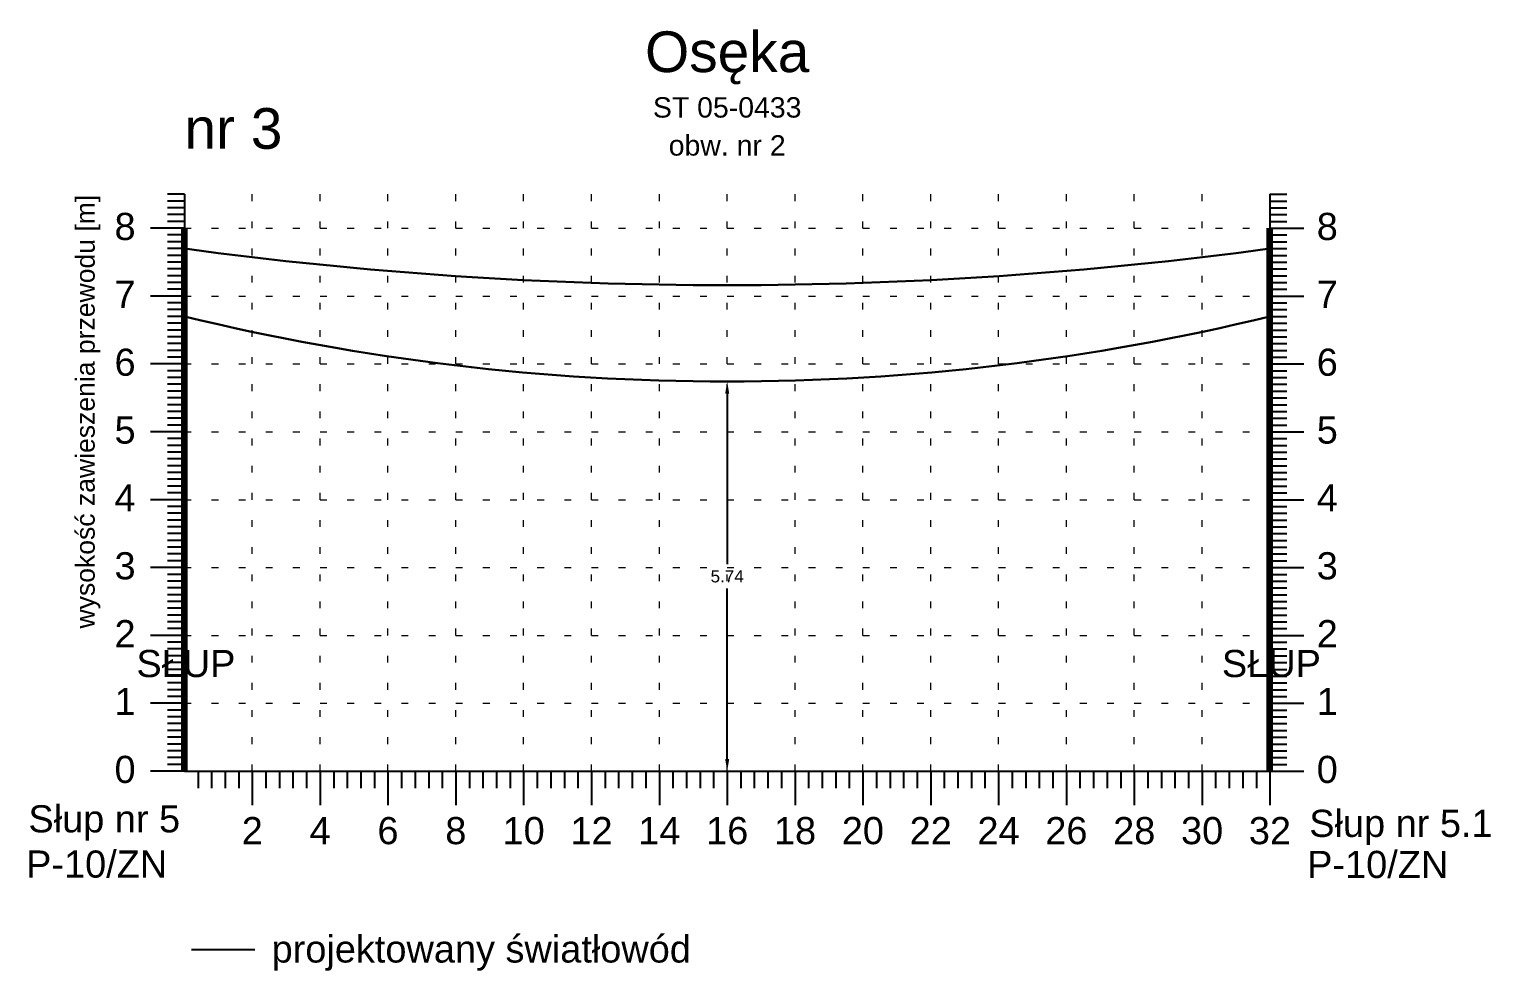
# Model space of a CAD drawing. Header units: inches. Extents: x -863 to 129, y 1307 to 1380.
# Drawn here: x -678.85 to -657.31, y 1349.09 to 1362.96 of the extents above; entities that cross this region are included whole.
import ezdxf
from ezdxf.enums import TextEntityAlignment as Align

# ---------------------------------------------------------------- set-up
doc = ezdxf.new("R2010")
doc.units = ezdxf.units.IN
doc.header["$MEASUREMENT"] = 0
doc.linetypes.add('ACAD_ISO07W100', pattern=[3, 0, -3])
doc.layers.add('_PRZEWIESZENIA_KONTROLA', color=1, linetype='Continuous', lineweight=25)
doc.layers.add('ramka', color=7, linetype='Continuous', plot=False)
doc.styles.get("Standard").update_dxf_attribs({"font": 'arial.ttf'})
doc.dimstyles.get("Standard").update_dxf_attribs({"dimtxt": 0.25, "dimasz": 0.18, "dimexe": 0.18, "dimexo": 0.0625, "dimgap": -0.09, "dimtad": 0, "dimtih": 1, "dimtoh": 1, "dimzin": 0, "dimdsep": 46, "dimtxsty": 'Standard', "dimcen": 0.09, "dimadec": 0, "dimazin": 0, "dimtfac": 1, "dimtofl": 0, "dimtmove": 0, "dimatfit": 3, "dimfxl": 1, "dimtolj": 1, "dimtzin": 0, "dimarcsym": 0})

# ---------------------------------------------------------------- blocks, each defined once
blk = doc.blocks.new('*D3')
at = {"color": 0, "lineweight": -2}
for p, q in [((-668.507, 1357.772), (-668.382, 1357.772)), ((-668.562, 1357.592), (-668.562, 1355.082)), ((-668.562, 1352.212), (-668.562, 1354.722)), ((-668.657, 1352.032), (-668.382, 1352.032))]:
    blk.add_line(p, q, dxfattribs=at)
at = {"color": 0}
for points in [[(-668.532, 1357.592), (-668.592, 1357.592), (-668.562, 1357.772)], [(-668.532, 1352.212), (-668.592, 1352.212), (-668.562, 1352.032)]]:
    blk.add_solid(points, dxfattribs=at)
at = {"layer": 'Defpoints', "color": 0}
for p in [(-668.57, 1357.772), (-668.72, 1352.032), (-668.562, 1352.032)]:
    blk.add_point(p, dxfattribs=at)
at = {"color": 0, "lineweight": 25, "insert": (-668.562, 1354.902), "char_height": 0.18, "attachment_point": 5}
blk.add_mtext('\\A1;5.74', dxfattribs=at)

msp = doc.modelspace()

# ---------------------------------------------------------------- linework, layer by layer
for p, q in [((-676.562, 1360.532), (-676.812, 1360.532)), ((-676.562, 1360.532), (-676.562, 1352.032)), ((-660.562, 1360.532), (-660.562, 1352.032)), ((-660.562, 1360.532), (-660.312, 1360.532)), ((-676.562, 1360.432), (-676.812, 1360.432)), ((-676.562, 1360.332), (-676.812, 1360.332)), ((-660.562, 1360.432), (-660.312, 1360.432)), ((-660.562, 1360.332), (-660.312, 1360.332)), ((-676.562, 1360.032), (-677.062, 1360.032)), ((-676.562, 1360.232), (-676.812, 1360.232)), ((-676.562, 1360.132), (-676.812, 1360.132)), ((-660.562, 1360.232), (-660.312, 1360.232)), ((-660.562, 1360.132), (-660.312, 1360.132)), ((-660.562, 1360.032), (-660.062, 1360.032)), ((-676.562, 1359.932), (-676.812, 1359.932)), ((-676.562, 1359.832), (-676.812, 1359.832)), ((-660.562, 1359.932), (-660.312, 1359.932)), ((-660.562, 1359.832), (-660.312, 1359.832)), ((-676.562, 1359.732), (-676.812, 1359.732)), ((-676.562, 1359.632), (-676.812, 1359.632)), ((-660.562, 1359.732), (-660.312, 1359.732)), ((-660.562, 1359.632), (-660.312, 1359.632)), ((-676.562, 1359.532), (-676.812, 1359.532)), ((-676.562, 1359.432), (-676.812, 1359.432)), ((-660.562, 1359.532), (-660.312, 1359.532)), ((-660.562, 1359.432), (-660.312, 1359.432)), ((-676.562, 1359.332), (-676.812, 1359.332)), ((-676.562, 1359.232), (-676.812, 1359.232)), ((-660.562, 1359.332), (-660.312, 1359.332)), ((-660.562, 1359.232), (-660.312, 1359.232)), ((-676.562, 1359.032), (-677.062, 1359.032)), ((-676.562, 1359.132), (-676.812, 1359.132)), ((-660.562, 1359.132), (-660.312, 1359.132)), ((-660.562, 1359.032), (-660.062, 1359.032)), ((-676.562, 1358.932), (-676.812, 1358.932)), ((-676.562, 1358.832), (-676.812, 1358.832)), ((-676.562, 1358.732), (-676.812, 1358.732)), ((-660.562, 1358.932), (-660.312, 1358.932)), ((-660.562, 1358.832), (-660.312, 1358.832)), ((-660.562, 1358.732), (-660.312, 1358.732)), ((-676.562, 1358.632), (-676.812, 1358.632)), ((-676.562, 1358.532), (-676.812, 1358.532)), ((-660.562, 1358.632), (-660.312, 1358.632)), ((-660.562, 1358.532), (-660.312, 1358.532)), ((-676.562, 1358.432), (-676.812, 1358.432)), ((-676.562, 1358.332), (-676.812, 1358.332)), ((-660.562, 1358.432), (-660.312, 1358.432)), ((-660.562, 1358.332), (-660.312, 1358.332)), ((-676.562, 1358.232), (-676.812, 1358.232)), ((-676.562, 1358.132), (-676.812, 1358.132)), ((-660.562, 1358.232), (-660.312, 1358.232)), ((-660.562, 1358.132), (-660.312, 1358.132)), ((-676.562, 1358.032), (-677.062, 1358.032)), ((-676.562, 1357.932), (-676.812, 1357.932)), ((-660.562, 1358.032), (-660.062, 1358.032)), ((-660.562, 1357.932), (-660.312, 1357.932)), ((-676.562, 1357.832), (-676.812, 1357.832)), ((-676.562, 1357.732), (-676.812, 1357.732)), ((-660.562, 1357.832), (-660.312, 1357.832)), ((-660.562, 1357.732), (-660.312, 1357.732)), ((-676.562, 1357.632), (-676.812, 1357.632)), ((-676.562, 1357.532), (-676.812, 1357.532)), ((-660.562, 1357.632), (-660.312, 1357.632)), ((-660.562, 1357.532), (-660.312, 1357.532)), ((-676.562, 1357.432), (-676.812, 1357.432)), ((-676.562, 1357.332), (-676.812, 1357.332)), ((-676.562, 1357.232), (-676.812, 1357.232)), ((-660.562, 1357.432), (-660.312, 1357.432)), ((-660.562, 1357.332), (-660.312, 1357.332)), ((-660.562, 1357.232), (-660.312, 1357.232)), ((-676.562, 1357.032), (-677.062, 1357.032)), ((-676.562, 1357.132), (-676.812, 1357.132)), ((-660.562, 1357.132), (-660.312, 1357.132)), ((-660.562, 1357.032), (-660.062, 1357.032)), ((-676.562, 1356.932), (-676.812, 1356.932)), ((-676.562, 1356.832), (-676.812, 1356.832)), ((-660.562, 1356.932), (-660.312, 1356.932)), ((-660.562, 1356.832), (-660.312, 1356.832)), ((-676.562, 1356.732), (-676.812, 1356.732)), ((-676.562, 1356.632), (-676.812, 1356.632)), ((-660.562, 1356.732), (-660.312, 1356.732)), ((-660.562, 1356.632), (-660.312, 1356.632)), ((-676.562, 1356.532), (-676.812, 1356.532)), ((-676.562, 1356.432), (-676.812, 1356.432)), ((-660.562, 1356.532), (-660.312, 1356.532)), ((-660.562, 1356.432), (-660.312, 1356.432)), ((-676.562, 1356.332), (-676.812, 1356.332)), ((-676.562, 1356.232), (-676.812, 1356.232)), ((-660.562, 1356.332), (-660.312, 1356.332)), ((-660.562, 1356.232), (-660.312, 1356.232)), ((-676.562, 1356.032), (-677.062, 1356.032)), ((-676.562, 1356.132), (-676.812, 1356.132)), ((-676.562, 1355.932), (-676.812, 1355.932)), ((-660.562, 1356.132), (-660.312, 1356.132)), ((-660.562, 1356.032), (-660.062, 1356.032)), ((-660.562, 1355.932), (-660.312, 1355.932)), ((-676.562, 1355.832), (-676.812, 1355.832)), ((-676.562, 1355.732), (-676.812, 1355.732)), ((-660.562, 1355.832), (-660.312, 1355.832)), ((-660.562, 1355.732), (-660.312, 1355.732)), ((-676.562, 1355.632), (-676.812, 1355.632)), ((-676.562, 1355.532), (-676.812, 1355.532)), ((-660.562, 1355.632), (-660.312, 1355.632)), ((-660.562, 1355.532), (-660.312, 1355.532)), ((-676.562, 1355.432), (-676.812, 1355.432)), ((-676.562, 1355.332), (-676.812, 1355.332)), ((-660.562, 1355.432), (-660.312, 1355.432)), ((-660.562, 1355.332), (-660.312, 1355.332)), ((-676.562, 1355.232), (-676.812, 1355.232)), ((-676.562, 1355.132), (-676.812, 1355.132)), ((-660.562, 1355.232), (-660.312, 1355.232)), ((-660.562, 1355.132), (-660.312, 1355.132)), ((-676.562, 1355.032), (-677.062, 1355.032)), ((-676.562, 1354.932), (-676.812, 1354.932)), ((-660.562, 1355.032), (-660.062, 1355.032)), ((-660.562, 1354.932), (-660.312, 1354.932)), ((-676.562, 1354.832), (-676.812, 1354.832)), ((-676.562, 1354.732), (-676.812, 1354.732)), ((-660.562, 1354.832), (-660.312, 1354.832)), ((-660.562, 1354.732), (-660.312, 1354.732)), ((-676.562, 1354.632), (-676.812, 1354.632)), ((-676.562, 1354.532), (-676.812, 1354.532)), ((-676.562, 1354.432), (-676.812, 1354.432)), ((-660.562, 1354.632), (-660.312, 1354.632)), ((-660.562, 1354.532), (-660.312, 1354.532)), ((-660.562, 1354.432), (-660.312, 1354.432)), ((-676.562, 1354.332), (-676.812, 1354.332)), ((-676.562, 1354.232), (-676.812, 1354.232)), ((-660.562, 1354.332), (-660.312, 1354.332)), ((-660.562, 1354.232), (-660.312, 1354.232)), ((-676.562, 1354.032), (-677.062, 1354.032)), ((-676.562, 1354.132), (-676.812, 1354.132)), ((-660.562, 1354.132), (-660.312, 1354.132)), ((-660.562, 1354.032), (-660.062, 1354.032)), ((-676.562, 1353.932), (-676.812, 1353.932)), ((-676.562, 1353.832), (-676.812, 1353.832)), ((-660.562, 1353.932), (-660.312, 1353.932)), ((-660.562, 1353.832), (-660.312, 1353.832)), ((-676.562, 1353.732), (-676.812, 1353.732)), ((-676.562, 1353.632), (-676.812, 1353.632)), ((-660.562, 1353.732), (-660.312, 1353.732)), ((-660.562, 1353.632), (-660.312, 1353.632)), ((-676.562, 1353.532), (-676.812, 1353.532)), ((-676.562, 1353.432), (-676.812, 1353.432)), ((-660.562, 1353.532), (-660.312, 1353.532)), ((-660.562, 1353.432), (-660.312, 1353.432)), ((-676.562, 1353.332), (-676.812, 1353.332)), ((-676.562, 1353.232), (-676.812, 1353.232)), ((-676.562, 1353.132), (-676.812, 1353.132)), ((-660.562, 1353.332), (-660.312, 1353.332)), ((-660.562, 1353.232), (-660.312, 1353.232)), ((-660.562, 1353.132), (-660.312, 1353.132)), ((-676.562, 1353.032), (-677.062, 1353.032)), ((-676.562, 1352.932), (-676.812, 1352.932)), ((-660.562, 1353.032), (-660.062, 1353.032)), ((-660.562, 1352.932), (-660.312, 1352.932)), ((-676.562, 1352.832), (-676.812, 1352.832)), ((-676.562, 1352.732), (-676.812, 1352.732)), ((-660.562, 1352.832), (-660.312, 1352.832)), ((-660.562, 1352.732), (-660.312, 1352.732)), ((-676.562, 1352.632), (-676.812, 1352.632)), ((-676.562, 1352.532), (-676.812, 1352.532)), ((-660.562, 1352.632), (-660.312, 1352.632)), ((-660.562, 1352.532), (-660.312, 1352.532)), ((-676.562, 1352.432), (-676.812, 1352.432)), ((-676.562, 1352.332), (-676.812, 1352.332)), ((-660.562, 1352.432), (-660.312, 1352.432)), ((-660.562, 1352.332), (-660.312, 1352.332)), ((-676.562, 1352.232), (-676.812, 1352.232)), ((-676.562, 1352.132), (-676.812, 1352.132)), ((-660.562, 1352.232), (-660.312, 1352.232)), ((-660.562, 1352.132), (-660.312, 1352.132)), ((-676.562, 1352.032), (-677.062, 1352.032)), ((-676.562, 1352.032), (-660.562, 1352.032)), ((-676.362, 1352.032), (-676.362, 1351.782)), ((-676.162, 1352.032), (-676.162, 1351.782)), ((-675.962, 1352.032), (-675.962, 1351.782)), ((-675.762, 1352.032), (-675.762, 1351.782)), ((-675.562, 1352.032), (-675.562, 1351.532)), ((-675.362, 1352.032), (-675.362, 1351.782)), ((-675.162, 1352.032), (-675.162, 1351.782)), ((-674.962, 1352.032), (-674.962, 1351.782)), ((-674.762, 1352.032), (-674.762, 1351.782)), ((-674.562, 1352.032), (-674.562, 1351.532)), ((-674.362, 1352.032), (-674.362, 1351.782)), ((-674.162, 1352.032), (-674.162, 1351.782)), ((-673.962, 1352.032), (-673.962, 1351.782)), ((-673.762, 1352.032), (-673.762, 1351.782)), ((-673.562, 1352.032), (-673.562, 1351.532)), ((-673.362, 1352.032), (-673.362, 1351.782)), ((-673.162, 1352.032), (-673.162, 1351.782)), ((-672.962, 1352.032), (-672.962, 1351.782)), ((-672.762, 1352.032), (-672.762, 1351.782)), ((-672.562, 1352.032), (-672.562, 1351.532)), ((-672.362, 1352.032), (-672.362, 1351.782)), ((-672.162, 1352.032), (-672.162, 1351.782)), ((-671.962, 1352.032), (-671.962, 1351.782)), ((-671.762, 1352.032), (-671.762, 1351.782)), ((-671.562, 1352.032), (-671.562, 1351.532)), ((-671.362, 1352.032), (-671.362, 1351.782)), ((-671.162, 1352.032), (-671.162, 1351.782)), ((-670.962, 1352.032), (-670.962, 1351.782)), ((-670.762, 1352.032), (-670.762, 1351.782)), ((-670.562, 1352.032), (-670.562, 1351.532)), ((-670.362, 1352.032), (-670.362, 1351.782)), ((-670.162, 1352.032), (-670.162, 1351.782)), ((-669.962, 1352.032), (-669.962, 1351.782)), ((-669.762, 1352.032), (-669.762, 1351.782)), ((-669.562, 1352.032), (-669.562, 1351.532)), ((-669.362, 1352.032), (-669.362, 1351.782)), ((-669.162, 1352.032), (-669.162, 1351.782)), ((-668.962, 1352.032), (-668.962, 1351.782)), ((-668.762, 1352.032), (-668.762, 1351.782)), ((-668.562, 1352.032), (-668.562, 1351.532)), ((-668.362, 1352.032), (-668.362, 1351.782)), ((-668.162, 1352.032), (-668.162, 1351.782)), ((-667.962, 1352.032), (-667.962, 1351.782)), ((-667.762, 1352.032), (-667.762, 1351.782)), ((-667.562, 1352.032), (-667.562, 1351.532)), ((-667.362, 1352.032), (-667.362, 1351.782)), ((-667.162, 1352.032), (-667.162, 1351.782)), ((-666.962, 1352.032), (-666.962, 1351.782)), ((-666.762, 1352.032), (-666.762, 1351.782)), ((-666.562, 1352.032), (-666.562, 1351.532)), ((-666.362, 1352.032), (-666.362, 1351.782)), ((-666.162, 1352.032), (-666.162, 1351.782)), ((-665.962, 1352.032), (-665.962, 1351.782)), ((-665.762, 1352.032), (-665.762, 1351.782)), ((-665.562, 1352.032), (-665.562, 1351.532)), ((-665.362, 1352.032), (-665.362, 1351.782)), ((-665.162, 1352.032), (-665.162, 1351.782)), ((-664.962, 1352.032), (-664.962, 1351.782)), ((-664.762, 1352.032), (-664.762, 1351.782)), ((-664.562, 1352.032), (-664.562, 1351.532)), ((-664.362, 1352.032), (-664.362, 1351.782)), ((-664.162, 1352.032), (-664.162, 1351.782)), ((-663.962, 1352.032), (-663.962, 1351.782)), ((-663.762, 1352.032), (-663.762, 1351.782)), ((-663.562, 1352.032), (-663.562, 1351.532)), ((-663.362, 1352.032), (-663.362, 1351.782)), ((-663.162, 1352.032), (-663.162, 1351.782)), ((-662.962, 1352.032), (-662.962, 1351.782)), ((-662.762, 1352.032), (-662.762, 1351.782)), ((-662.562, 1352.032), (-662.562, 1351.532)), ((-662.362, 1352.032), (-662.362, 1351.782)), ((-662.162, 1352.032), (-662.162, 1351.782)), ((-661.962, 1352.032), (-661.962, 1351.782)), ((-661.762, 1352.032), (-661.762, 1351.782)), ((-661.562, 1352.032), (-661.562, 1351.532)), ((-661.362, 1352.032), (-661.362, 1351.782)), ((-661.162, 1352.032), (-661.162, 1351.782)), ((-660.962, 1352.032), (-660.962, 1351.782)), ((-660.762, 1352.032), (-660.762, 1351.782)), ((-660.562, 1352.032), (-660.062, 1352.032)), ((-660.562, 1352.032), (-660.562, 1351.532))]:
    msp.add_line(p, q)
at = {"linetype": 'ACAD_ISO07W100', "lineweight": 15, "ltscale": 0.1}
for p, q in [((-675.562, 1352.032), (-675.562, 1360.532)), ((-674.562, 1352.032), (-674.562, 1360.532)), ((-673.562, 1352.032), (-673.562, 1360.532)), ((-672.562, 1352.032), (-672.562, 1360.532)), ((-671.562, 1352.032), (-671.562, 1360.532)), ((-670.562, 1352.032), (-670.562, 1360.532)), ((-669.562, 1352.032), (-669.562, 1360.532)), ((-668.562, 1352.032), (-668.562, 1360.532)), ((-667.562, 1352.032), (-667.562, 1360.532)), ((-666.562, 1352.032), (-666.562, 1360.532)), ((-665.562, 1352.032), (-665.562, 1360.532)), ((-664.562, 1352.032), (-664.562, 1360.532)), ((-663.562, 1352.032), (-663.562, 1360.532)), ((-662.562, 1352.032), (-662.562, 1360.532)), ((-661.562, 1352.032), (-661.562, 1360.532)), ((-660.562, 1352.032), (-660.562, 1360.532)), ((-676.562, 1360.032), (-660.562, 1360.032)), ((-676.562, 1359.032), (-660.562, 1359.032)), ((-676.562, 1358.032), (-660.562, 1358.032)), ((-676.562, 1357.032), (-660.562, 1357.032)), ((-676.562, 1356.032), (-660.562, 1356.032)), ((-676.562, 1355.032), (-660.562, 1355.032)), ((-676.562, 1354.032), (-660.562, 1354.032)), ((-676.562, 1353.032), (-660.562, 1353.032)), ((-676.562, 1352.032), (-660.562, 1352.032))]:
    msp.add_line(p, q, dxfattribs=at)
at = {"lineweight": 100}
for p, q in [((-676.562, 1352.032), (-676.562, 1360.032)), ((-660.562, 1352.032), (-660.562, 1360.032))]:
    msp.add_line(p, q, dxfattribs=at)
at = {"color": 3, "lineweight": 25}
msp.add_line((-676.457, 1349.402), (-675.526, 1349.402), dxfattribs=at)
at = {"lineweight": 30}
msp.add_arc((-668.562, 1418.721), 59.529, 262.27679, 277.72321, dxfattribs=at)
at = {"color": 3, "lineweight": 30}
msp.add_arc((-668.562, 1391.603), 33.83, 256.3215, 283.6785, dxfattribs=at)
at = {"layer": 'ramka'}
msp.add_line((-676.562, 1352.032), (-668.562, 1352.032), dxfattribs=at)

# ---------------------------------------------------------------- texts
for s, height, p in [('Osęka', 0.6, (-668.562, 1362.332)), ('ST 05-0433', 0.3, (-668.562, 1361.662)), ('obw. nr 2', 0.3, (-668.562, 1361.102)), ('2', 0.4, (-675.562, 1350.956)), ('4', 0.4, (-674.562, 1350.956)), ('6', 0.4, (-673.562, 1350.956)), ('8', 0.4, (-672.562, 1350.956)), ('10', 0.4, (-671.562, 1350.956)), ('12', 0.4, (-670.562, 1350.956)), ('14', 0.4, (-669.562, 1350.956)), ('16', 0.4, (-668.562, 1350.956)), ('18', 0.4, (-667.562, 1350.956)), ('20', 0.4, (-666.562, 1350.956)), ('22', 0.4, (-665.562, 1350.956)), ('24', 0.4, (-664.562, 1350.956)), ('26', 0.4, (-663.562, 1350.956)), ('28', 0.4, (-662.562, 1350.956)), ('30', 0.4, (-661.562, 1350.956)), ('32', 0.4, (-660.562, 1350.956))]:
    msp.add_text(s, height=height).set_placement(p, align=Align.CENTER)
for s, p in [('8', (-677.282, 1359.858)), ('7', (-677.282, 1358.858)), ('6', (-677.282, 1357.858)), ('5', (-677.282, 1356.858)), ('4', (-677.282, 1355.858)), ('3', (-677.282, 1354.858)), ('2', (-677.282, 1353.858)), ('1', (-677.282, 1352.858)), ('0', (-677.282, 1351.858))]:
    msp.add_text(s, height=0.4).set_placement(p, align=Align.RIGHT)
for s, p in [('8', (-659.872, 1359.858)), ('7', (-659.872, 1358.858)), ('6', (-659.872, 1357.858)), ('5', (-659.872, 1356.858)), ('4', (-659.872, 1355.858)), ('3', (-659.872, 1354.858)), ('2', (-659.872, 1353.858)), ('1', (-659.872, 1352.858)), ('0', (-659.872, 1351.858)), ('Słup nr 5', (-678.862, 1351.13)), ('Słup nr 5.1', (-659.982, 1351.063)), ('P-10/ZN', (-678.896, 1350.463)), ('P-10/ZN', (-660.013, 1350.458)), ('projektowany światłowód', (-675.277, 1349.212))]:
    msp.add_text(s, height=0.4).set_placement(p)
at = {"insert": (-678.165, 1354.134), "char_height": 0.28, "width": 9.28, "attachment_point": 1, "rotation": 90}
msp.add_mtext('wysokość zawieszenia przewodu [m]', dxfattribs=at)
at = {"char_height": 0.4, "width": 1.537, "attachment_point": 1}
for insert in [(-677.27, 1353.818), (-661.27, 1353.818)]:
    msp.add_mtext('SŁUP', dxfattribs=dict(at, insert=insert))
at = {"layer": '_PRZEWIESZENIA_KONTROLA', "color": 1}
msp.add_text('nr 3', height=0.6, dxfattribs=at).set_placement((-676.562, 1361.202))

# ---------------------------------------------------------------- dimensions: what is measured, and where the dimension line sits
at = {"lineweight": 25}
dim = msp.add_linear_dim(base=(-668.562, 1352.032), p1=(-668.57, 1357.772), p2=(-668.72, 1352.032), angle=90, text='5.74', dimstyle='Standard', dxfattribs=at)
dim.commit()
dim.dimension.update_dxf_attribs({"geometry": '*D3', "text_midpoint": (-668.562, 1354.902)})

doc.saveas('drawing.dxf')
